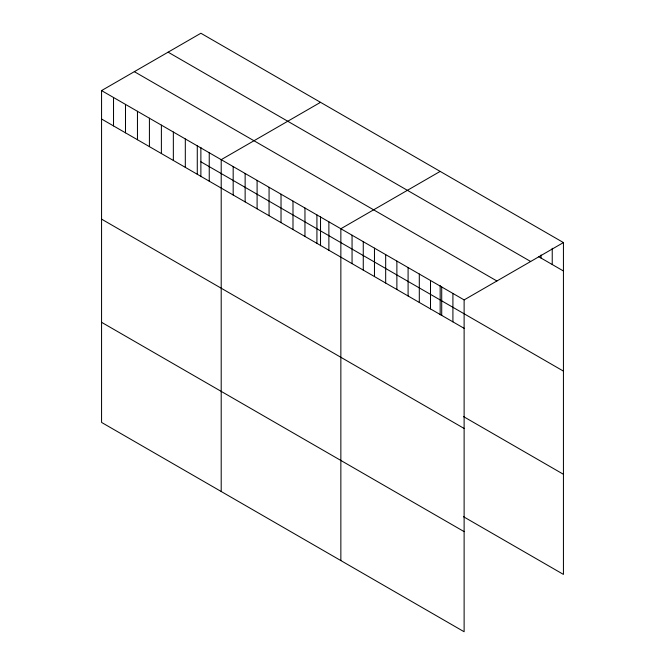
<?xml version="1.0" encoding="UTF-8"?>
<svg xmlns="http://www.w3.org/2000/svg" width="665" height="665" viewBox="0 0 665 665"><rect width="100%" height="100%" fill="white"/><g stroke="black" fill="none" stroke-linecap="round" stroke-linejoin="round"><path stroke-width="1" d="M101.562 90.59L464.12 299.907L464.12 631.75L101.562 422.425L101.562 90.59L200.88 33.25L563.438 242.575L563.438 574.41L463.439 516.68M320.522 102.327L221.204 159.667L221.204 491.502M440.163 171.404L340.854 228.743L340.854 560.578M464.12 299.907L563.438 242.575M538.434 256.557L563.438 270.988M168.104 52.169L530.662 261.495M134.338 71.67L496.896 280.987M200.88 161.794L563.438 371.12M101.562 119.01L464.12 328.327M463.439 416.548L563.438 474.286M101.562 219.134L464.12 428.46M101.562 322.301L464.12 531.618M552.233 248.278L552.233 264.52M541.027 255.003L541.027 258.053M452.915 293.44L452.915 321.86M441.71 286.972L441.71 315.393M440.163 285.509L440.163 314.828M430.504 280.497L430.504 308.917M419.299 274.03L419.299 302.45M408.094 267.563L408.094 295.975M396.88 261.087L396.88 289.508M385.675 254.62L385.675 283.041M374.47 248.153L374.47 276.565M363.265 241.678L363.265 270.098M352.059 235.21L352.059 263.631M328.884 221.836L328.884 250.248M320.522 216.433L320.522 245.751M316.922 214.928L316.922 243.34M304.961 208.02L304.961 236.432M292.991 201.113L292.991 229.525M281.029 194.205L281.029 222.625M269.067 187.297L269.067 215.718M257.097 180.39L257.097 208.81M245.136 173.482L245.136 201.902M233.174 166.574L233.174 194.995M209.242 152.759L209.242 181.179M200.88 147.356L200.88 176.674M197.281 145.851L197.281 174.272M185.311 138.943L185.311 167.364M173.349 132.036L173.349 160.456M161.387 125.128L161.387 153.549M149.417 118.22L149.417 146.641M137.456 111.313L137.456 139.733M125.494 104.405L125.494 132.825M113.524 97.497L113.524 125.918"/></g></svg>
